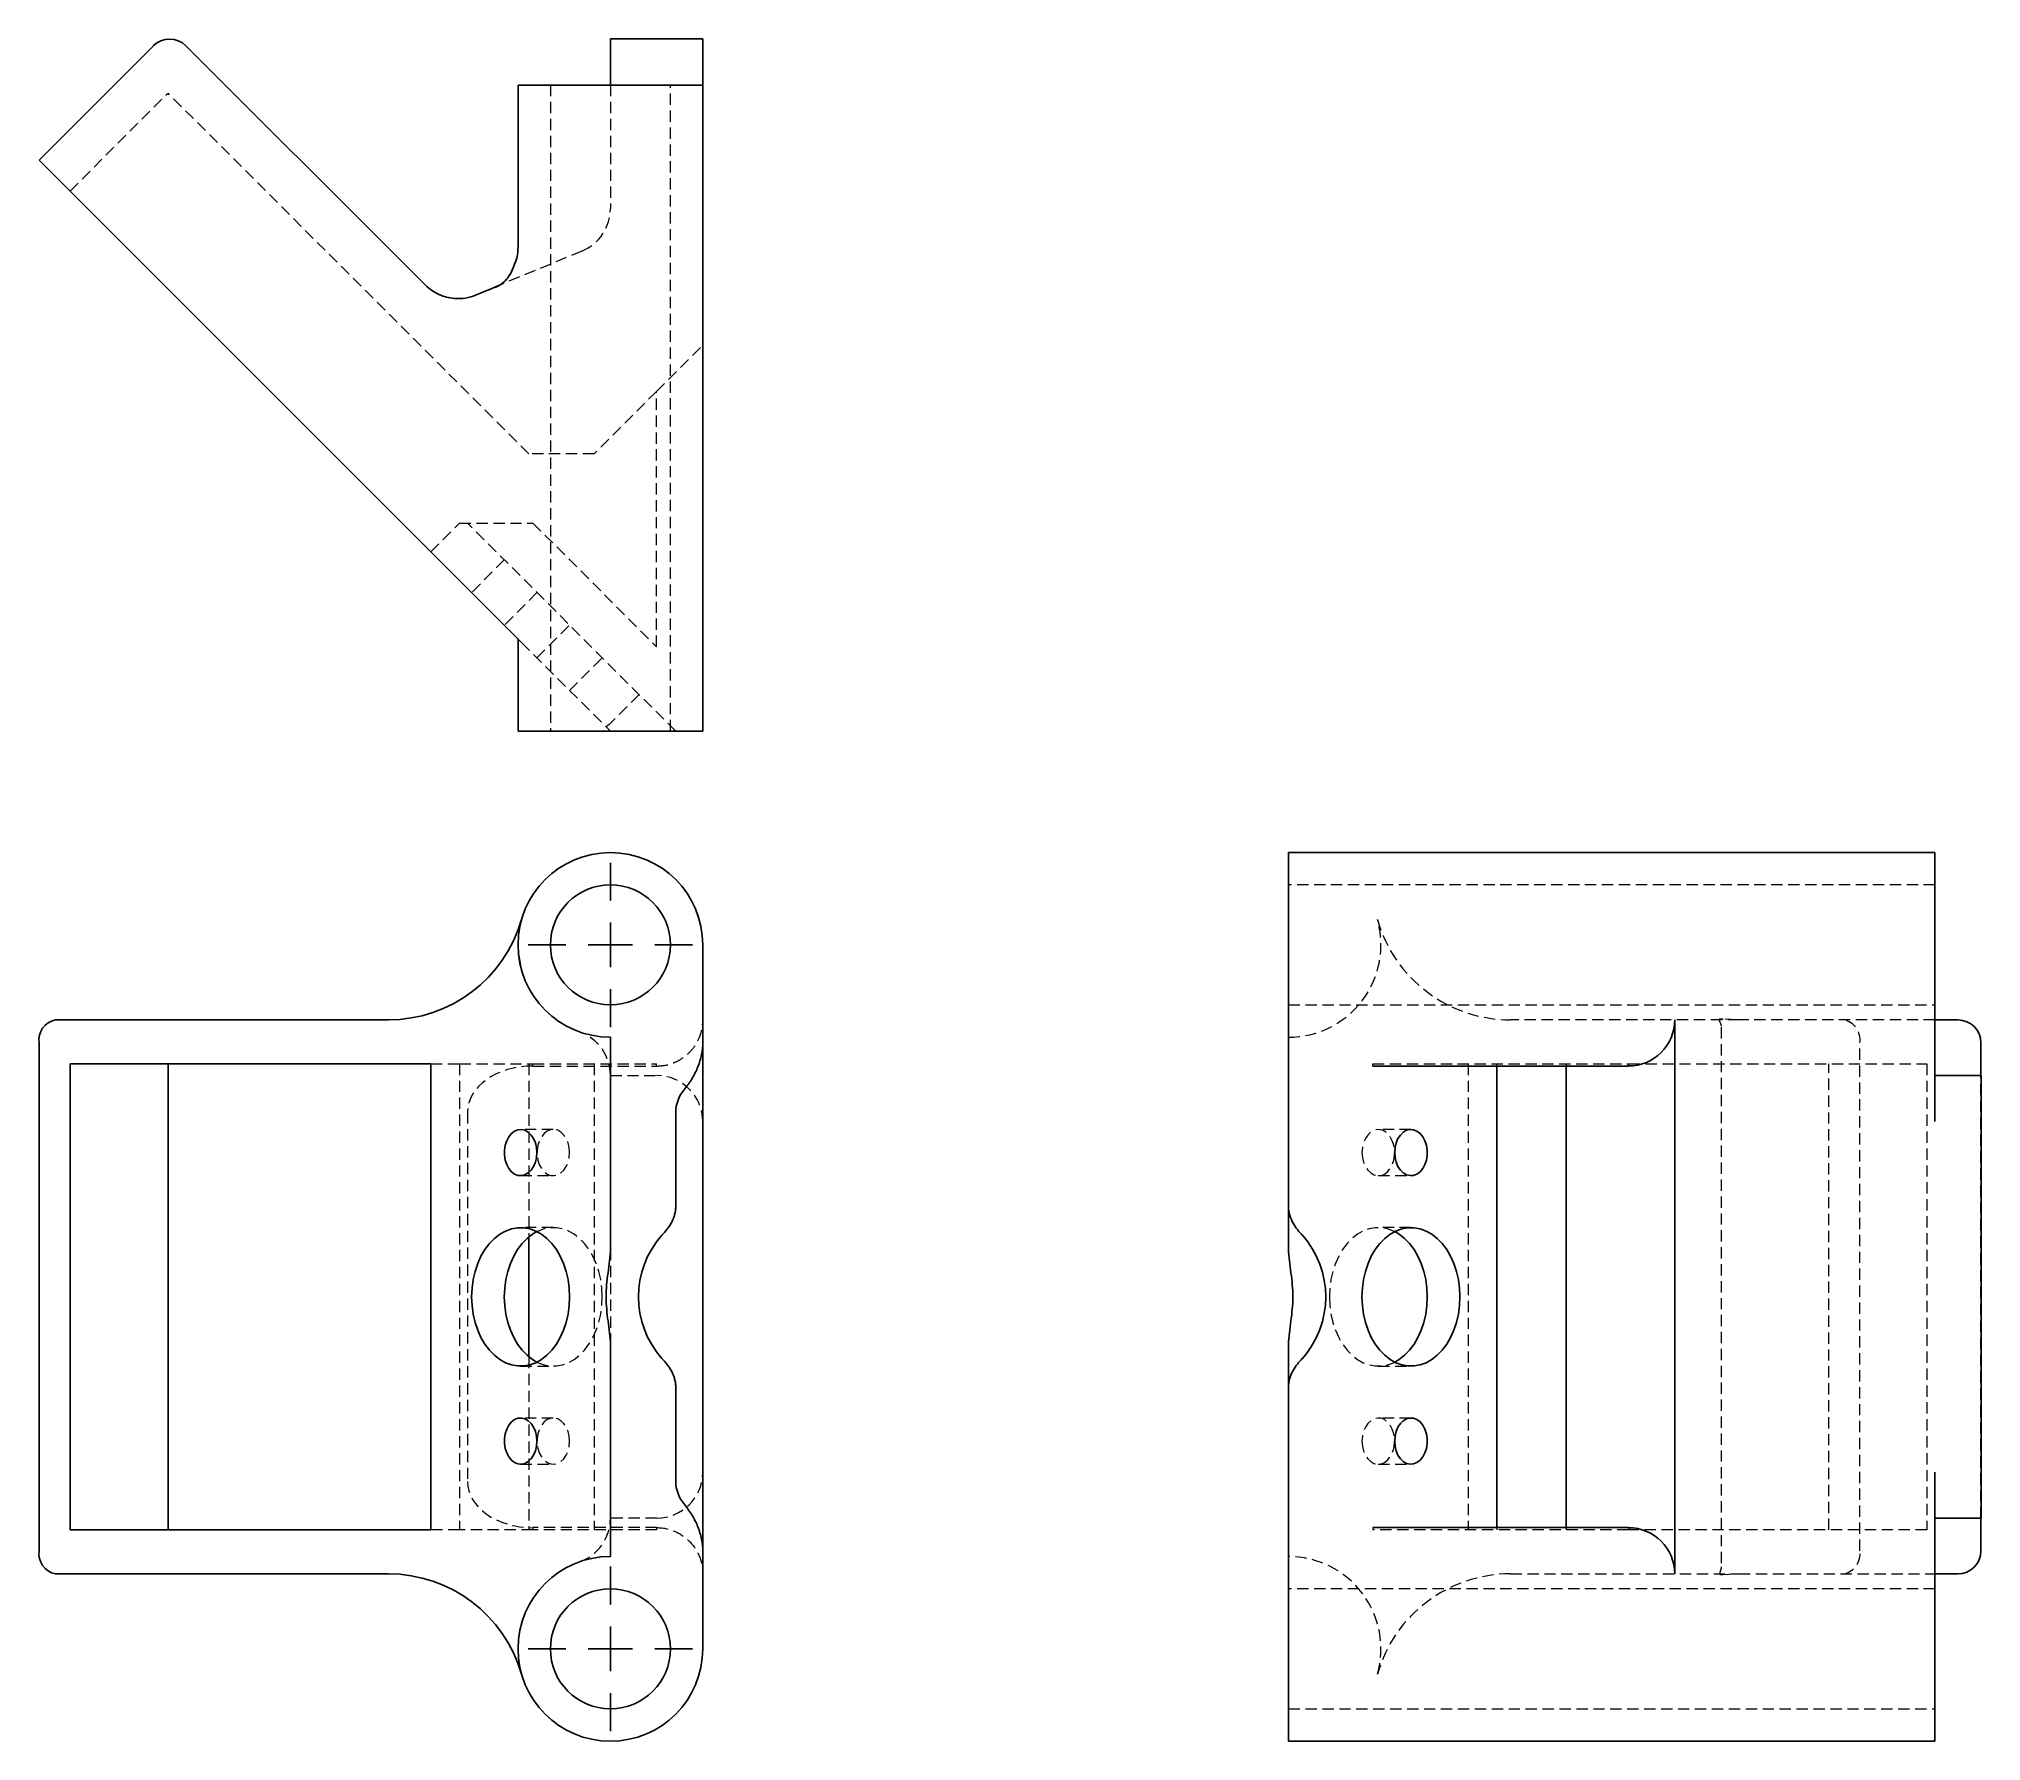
# Model space of a CAD drawing. Header units: millimetres. Extents: x 45 to 264, y 7 to 199.
import ezdxf

# ---------------------------------------------------------------- set-up
doc = ezdxf.new("R2010")
doc.units = ezdxf.units.MM
doc.linetypes.add('HIDDEN', pattern=[1.905, 1.27, -0.635])
doc.layers.add('10', color=7, linetype='Continuous')

# ---------------------------------------------------------------- blocks, each defined once
blk = doc.blocks.new('SW_CENTERMARKSYMBOL_0')
at = {"layer": '10', "color": 0}
for p, q in [((0, 5), (0, 9.25)), ((0, 0), (0, 2.5)), ((-5, 0), (-9.25, 0)), ((0, 0), (-2.5, 0)), ((0, 0), (0, -2.5)), ((0, 0), (2.5, 0)), ((5, 0), (9.25, 0)), ((0, -5), (0, -9.25))]:
    blk.add_line(p, q, dxfattribs=at)
blk = doc.blocks.new('SW_CENTERMARKSYMBOL_1')
at = {"layer": '10', "color": 0}
for p, q in [((0, 5), (0, 9.25)), ((0, 0), (0, 2.5)), ((-5, 0), (-9.25, 0)), ((0, 0), (-2.5, 0)), ((0, 0), (0, -2.5)), ((0, 0), (2.5, 0)), ((5, 0), (9.25, 0)), ((0, -5), (0, -9.25))]:
    blk.add_line(p, q, dxfattribs=at)

msp = doc.modelspace()

# ---------------------------------------------------------------- linework, layer by layer
at = {"color": 7, "linetype": 'Continuous', "lineweight": 25}
for p, q in [((57.94, 197.79), (45.08, 184.93)), ((86.23, 173.17), (61.61, 197.79)), ((109.36, 198.57), (109.36, 193.37)), ((109.36, 198.57), (114.56, 198.57)), ((119.75, 198.57), (114.56, 198.57)), ((119.75, 193.37), (119.75, 198.57)), ((98.97, 193.37), (98.97, 175.21)), ((119.75, 193.37), (98.97, 193.37)), ((119.75, 120.65), (119.75, 193.37)), ((45.08, 184.93), (46.92, 183.09)), ((46.92, 183.09), (84.39, 145.62)), ((88.54, 170.85), (86.23, 173.17)), ((96.68, 170.76), (95.68, 170.34)), ((95.64, 170.32), (94.2, 169.73)), ((95.67, 170.33), (95.66, 170.33)), ((84.39, 145.62), (99.37, 130.64)), ((98.97, 131.04), (98.97, 120.65)), ((98.97, 120.65), (119.75, 120.65)), ((258.37, 107), (185.65, 107)), ((185.65, 107), (185.65, 96.61)), ((258.37, 96.61), (258.37, 107)), ((119.75, 85.71), (119.75, 96.61)), ((185.65, 85.71), (185.65, 96.61)), ((258.37, 76.72), (258.37, 96.61)), ((46.92, 88.17), (84.39, 88.17)), ((229.1, 88.17), (229.1, 25.83)), ((260.95, 88.17), (258.37, 88.17)), ((45.08, 28.43), (45.08, 85.57)), ((109.36, 62.4), (109.36, 86.22)), ((119.75, 85.71), (119.75, 28.29)), ((263.55, 81.92), (263.55, 85.57)), ((48.57, 83.23), (89.16, 83.23)), ((48.57, 30.77), (48.57, 83.23)), ((59.59, 83.23), (59.59, 30.77)), ((89.16, 83.23), (89.16, 30.77)), ((195.15, 82.97), (223.9, 82.97)), ((209.08, 77.78), (209.08, 82.97)), ((216.87, 82.97), (216.87, 31.03)), ((263.57, 81.92), (258.37, 81.92)), ((263.57, 76.72), (263.57, 81.92)), ((185.65, 77.78), (185.65, 80.41)), ((116.71, 67.11), (116.71, 77.78)), ((185.65, 67.11), (185.65, 77.78)), ((209.08, 77.78), (209.08, 36.22)), ((263.57, 76.72), (263.57, 37.28)), ((100.18, 63.75), (100.18, 50.25)), ((109.36, 27.78), (109.36, 51.6)), ((116.71, 36.22), (116.71, 46.89)), ((185.65, 36.22), (185.65, 46.89)), ((258.37, 17.39), (258.37, 37.28)), ((263.57, 32.08), (263.57, 37.28)), ((185.65, 36.22), (185.65, 33.59)), ((209.08, 31.03), (209.08, 36.22)), ((89.16, 30.77), (48.57, 30.77)), ((223.9, 31.03), (195.15, 31.03)), ((258.37, 32.08), (263.57, 32.08)), ((263.55, 28.43), (263.55, 32.08)), ((119.75, 28.29), (119.75, 17.39)), ((185.65, 28.29), (185.65, 17.39)), ((84.39, 25.83), (46.92, 25.83)), ((258.37, 25.83), (260.95, 25.83)), ((185.65, 17.39), (185.65, 7)), ((258.37, 7), (258.37, 17.39)), ((185.65, 7), (258.37, 7))]:
    msp.add_line(p, q, dxfattribs=at)
at = {"color": 7, "linetype": 'HIDDEN', "lineweight": 18}
for p, q in [((48.57, 181.44), (59.59, 192.46)), ((100.18, 151.87), (59.59, 192.46)), ((102.61, 193.37), (102.61, 120.65)), ((109.36, 193.37), (109.36, 179.48)), ((116.12, 120.65), (116.12, 193.37)), ((106.16, 174.68), (96.68, 170.76)), ((98.66, 173.39), (98.41, 172.79)), ((98.48, 172.97), (98.66, 173.44)), ((96.44, 170.58), (96.68, 170.76)), ((95.68, 170.34), (95.64, 170.32)), ((114.56, 158.9), (119.75, 164.1)), ((114.56, 158.9), (107.53, 151.87)), ((114.56, 130.15), (114.56, 158.9)), ((107.53, 151.87), (100.18, 151.87)), ((89.16, 140.85), (92.39, 144.08)), ((92.39, 144.08), (100.63, 144.08)), ((116.71, 120.65), (93.28, 144.08)), ((100.63, 144.08), (114.56, 130.15)), ((97.42, 139.93), (93.75, 136.26)), ((101.1, 136.26), (97.42, 132.59)), ((101.1, 128.91), (104.77, 132.59)), ((99.37, 130.64), (109.36, 120.65)), ((104.77, 125.24), (108.44, 128.91)), ((112.58, 124.78), (109.21, 121.41)), ((109.22, 121.42), (108.88, 121.14)), ((115.84, 120.65), (116.67, 120.67)), ((115.85, 120.65), (116.68, 120.67)), ((258.37, 103.36), (185.65, 103.36)), ((99.02, 95.61), (99.37, 93.79)), ((185.65, 89.86), (258.37, 89.86)), ((236.33, 88.17), (210.62, 88.17)), ((236.04, 88.17), (234.54, 88.26)), ((258.37, 88.17), (236.33, 88.17)), ((234.33, 87.35), (234.33, 26.65)), ((249.93, 28.43), (249.93, 85.57)), ((89.16, 83.23), (92.39, 83.23)), ((92.39, 83.23), (92.39, 30.77)), ((92.39, 83.23), (100.63, 83.23)), ((100.18, 83.23), (100.18, 63.75)), ((100.63, 83.23), (114.56, 83.23)), ((100.63, 82.97), (100.63, 83.23)), ((107.53, 83.23), (107.53, 30.77)), ((114.56, 82.97), (114.56, 83.23)), ((195.15, 82.97), (195.15, 83.23)), ((195.15, 83.23), (223.9, 83.23)), ((205.85, 83.23), (205.85, 30.77)), ((209.08, 82.97), (209.08, 83.23)), ((216.87, 83.23), (216.87, 82.97)), ((223.9, 82.97), (223.9, 83.23)), ((223.9, 83.23), (257.46, 83.23)), ((246.44, 30.77), (246.44, 83.23)), ((257.46, 83.23), (257.46, 30.77)), ((100.63, 82.97), (114.56, 82.97)), ((109.36, 81.92), (114.56, 81.92)), ((263.55, 32.08), (263.55, 81.92)), ((93.28, 77.78), (93.28, 36.22)), ((102.93, 75.83), (99.26, 75.83)), ((199.42, 75.83), (195.75, 75.83)), ((99.26, 70.64), (102.93, 70.64)), ((195.75, 70.64), (199.42, 70.64)), ((102.93, 64.79), (99.26, 64.79)), ((199.42, 64.79), (195.75, 64.79)), ((109.36, 62.4), (109.36, 51.6)), ((99.26, 49.21), (102.93, 49.21)), ((100.18, 50.25), (100.18, 30.77)), ((195.75, 49.21), (199.42, 49.21)), ((102.93, 43.36), (99.26, 43.36)), ((199.42, 43.36), (195.75, 43.36)), ((99.26, 38.17), (102.93, 38.17)), ((195.75, 38.17), (199.42, 38.17)), ((92.39, 30.77), (89.16, 30.77)), ((100.63, 30.77), (92.39, 30.77)), ((114.56, 31.03), (100.63, 31.03)), ((100.63, 31.03), (100.63, 30.77)), ((114.56, 30.77), (100.63, 30.77)), ((114.56, 32.08), (109.36, 32.08)), ((114.56, 31.03), (114.56, 30.77)), ((195.15, 31.03), (195.15, 30.77)), ((223.9, 30.77), (195.15, 30.77)), ((209.08, 31.03), (209.08, 30.77)), ((216.87, 31.03), (216.87, 30.77)), ((223.9, 31.03), (223.9, 30.77)), ((257.46, 30.77), (223.9, 30.77)), ((258.37, 24.14), (185.65, 24.14)), ((210.62, 25.83), (236.33, 25.83)), ((234.54, 25.74), (236.04, 25.83)), ((236.33, 25.83), (258.37, 25.83)), ((185.65, 10.64), (258.37, 10.64))]:
    msp.add_line(p, q, dxfattribs=at)
at = {"color": 7, "linetype": 'Continuous', "lineweight": 25, "flags": 128}
for points in [[(101.1, 73.23), (101.05, 72.68), (100.93, 72.14), (100.72, 71.66), (100.45, 71.25), (100.12, 70.94), (99.75, 70.73), (99.36, 70.64), (98.96, 70.67), (98.58, 70.82), (98.23, 71.08), (97.93, 71.45), (97.69, 71.89), (97.52, 72.4), (97.44, 72.95), (97.44, 73.51), (97.52, 74.06), (97.69, 74.57), (97.93, 75.02), (98.23, 75.38), (98.58, 75.65), (98.96, 75.8), (99.36, 75.83), (99.75, 75.74), (100.12, 75.53), (100.45, 75.21), (100.72, 74.81), (100.93, 74.32), (101.05, 73.79), (101.1, 73.23)], [(197.59, 73.23), (197.63, 73.79), (197.76, 74.32), (197.96, 74.81), (198.23, 75.21), (198.56, 75.53), (198.93, 75.74), (199.32, 75.83), (199.72, 75.8), (200.1, 75.65), (200.45, 75.38), (200.76, 75.02), (201, 74.57), (201.16, 74.06), (201.25, 73.51), (201.25, 72.95), (201.16, 72.4), (201, 71.89), (200.76, 71.45), (200.45, 71.08), (200.1, 70.82), (199.72, 70.67), (199.32, 70.64), (198.93, 70.73), (198.56, 70.94), (198.23, 71.25), (197.96, 71.66), (197.76, 72.14), (197.63, 72.68), (197.59, 73.23)], [(104.77, 57), (104.73, 56.02), (104.6, 55.06), (104.38, 54.13), (104.09, 53.25), (103.72, 52.42), (103.28, 51.67), (102.77, 51), (102.21, 50.42), (101.61, 49.95), (100.96, 49.59), (100.29, 49.35), (99.61, 49.22), (98.92, 49.22), (98.23, 49.35), (97.56, 49.59), (96.92, 49.95), (96.31, 50.42), (95.75, 51), (95.24, 51.67), (94.8, 52.42), (94.43, 53.25), (94.14, 54.13), (93.92, 55.06), (93.79, 56.02), (93.75, 57), (93.79, 57.98), (93.92, 58.94), (94.14, 59.87), (94.43, 60.75), (94.8, 61.58), (95.24, 62.33), (95.75, 63), (96.31, 63.58), (96.92, 64.05), (97.56, 64.41), (98.23, 64.65), (98.92, 64.78), (99.61, 64.78), (100.29, 64.65), (100.96, 64.41), (101.61, 64.05), (102.21, 63.58), (102.77, 63), (103.28, 62.33), (103.72, 61.58), (104.09, 60.75), (104.38, 59.87), (104.6, 58.94), (104.73, 57.98), (104.77, 57)], [(101.1, 64.35), (100.59, 64.05), (99.98, 63.58), (99.42, 63), (98.92, 62.33), (98.48, 61.58), (98.11, 60.75), (97.81, 59.87), (97.6, 58.94), (97.47, 57.98), (97.42, 57), (97.47, 56.02), (97.6, 55.06), (97.81, 54.13), (98.11, 53.25), (98.48, 52.42), (98.92, 51.67), (99.42, 51), (99.98, 50.42), (100.59, 49.95), (101.1, 49.65)], [(193.91, 57), (193.96, 57.98), (194.09, 58.94), (194.3, 59.87), (194.59, 60.75), (194.96, 61.58), (195.41, 62.33), (195.91, 63), (196.47, 63.58), (197.08, 64.05), (197.72, 64.41), (198.39, 64.65), (199.08, 64.78), (199.77, 64.78), (200.45, 64.65), (201.12, 64.41), (201.77, 64.05), (202.37, 63.58), (202.93, 63), (203.44, 62.33), (203.88, 61.58), (204.25, 60.75), (204.55, 59.87), (204.76, 58.94), (204.89, 57.98), (204.93, 57), (204.89, 56.02), (204.76, 55.06), (204.55, 54.13), (204.25, 53.25), (203.88, 52.42), (203.44, 51.67), (202.93, 51), (202.37, 50.42), (201.77, 49.95), (201.12, 49.59), (200.45, 49.35), (199.77, 49.22), (199.08, 49.22), (198.39, 49.35), (197.72, 49.59), (197.08, 49.95), (196.47, 50.42), (195.91, 51), (195.41, 51.67), (194.96, 52.42), (194.59, 53.25), (194.3, 54.13), (194.09, 55.06), (193.96, 56.02), (193.91, 57)], [(197.59, 49.65), (198.09, 49.95), (198.7, 50.42), (199.26, 51), (199.77, 51.67), (200.21, 52.42), (200.58, 53.25), (200.87, 54.13), (201.09, 55.06), (201.22, 56.02), (201.26, 57), (201.22, 57.98), (201.09, 58.94), (200.87, 59.87), (200.58, 60.75), (200.21, 61.58), (199.77, 62.33), (199.26, 63), (198.7, 63.58), (198.09, 64.05), (197.59, 64.35)], [(101.1, 40.77), (101.05, 40.21), (100.93, 39.68), (100.72, 39.19), (100.45, 38.79), (100.12, 38.47), (99.75, 38.26), (99.36, 38.17), (98.96, 38.2), (98.58, 38.35), (98.23, 38.62), (97.93, 38.98), (97.69, 39.43), (97.52, 39.94), (97.44, 40.49), (97.44, 41.05), (97.52, 41.6), (97.69, 42.11), (97.93, 42.55), (98.23, 42.92), (98.58, 43.18), (98.96, 43.33), (99.36, 43.36), (99.75, 43.27), (100.12, 43.06), (100.45, 42.75), (100.72, 42.34), (100.93, 41.86), (101.05, 41.32), (101.1, 40.77)], [(197.59, 40.77), (197.63, 41.32), (197.76, 41.86), (197.96, 42.34), (198.23, 42.75), (198.56, 43.06), (198.93, 43.27), (199.32, 43.36), (199.72, 43.33), (200.1, 43.18), (200.45, 42.92), (200.76, 42.55), (201, 42.11), (201.16, 41.6), (201.25, 41.05), (201.25, 40.49), (201.16, 39.94), (201, 39.43), (200.76, 38.98), (200.45, 38.62), (200.1, 38.35), (199.72, 38.2), (199.32, 38.17), (198.93, 38.26), (198.56, 38.47), (198.23, 38.79), (197.96, 39.19), (197.76, 39.68), (197.63, 40.21), (197.59, 40.77)]]:
    msp.add_lwpolyline(points, dxfattribs=at)
at = {"color": 7, "linetype": 'HIDDEN', "lineweight": 18, "flags": 128}
for points in [[(104.77, 73.23), (104.73, 73.79), (104.6, 74.32), (104.4, 74.81), (104.12, 75.21), (103.79, 75.53), (103.43, 75.74), (103.03, 75.83), (102.64, 75.8), (102.25, 75.65), (101.9, 75.38), (101.6, 75.02), (101.36, 74.57), (101.19, 74.06), (101.11, 73.51), (101.11, 72.95), (101.19, 72.4), (101.36, 71.89), (101.6, 71.45), (101.9, 71.08), (102.25, 70.82), (102.64, 70.67), (103.03, 70.64), (103.43, 70.73), (103.79, 70.94), (104.12, 71.25), (104.4, 71.66), (104.6, 72.14), (104.73, 72.68), (104.77, 73.23)], [(193.91, 73.23), (193.96, 72.68), (194.08, 72.14), (194.29, 71.66), (194.56, 71.25), (194.89, 70.94), (195.26, 70.73), (195.65, 70.64), (196.05, 70.67), (196.43, 70.82), (196.78, 71.08), (197.08, 71.45), (197.32, 71.89), (197.49, 72.4), (197.57, 72.95), (197.57, 73.51), (197.49, 74.06), (197.32, 74.57), (197.08, 75.02), (196.78, 75.38), (196.43, 75.65), (196.05, 75.8), (195.65, 75.83), (195.26, 75.74), (194.89, 75.53), (194.56, 75.21), (194.29, 74.81), (194.08, 74.32), (193.96, 73.79), (193.91, 73.23)], [(108.44, 57), (108.4, 57.98), (108.27, 58.94), (108.06, 59.87), (107.76, 60.75), (107.39, 61.58), (106.95, 62.33), (106.45, 63), (105.89, 63.58), (105.28, 64.05), (104.64, 64.41), (103.97, 64.65), (103.28, 64.78), (102.59, 64.78), (101.9, 64.65), (101.23, 64.41), (101.1, 64.35)], [(197.59, 64.35), (197.45, 64.41), (196.78, 64.65), (196.09, 64.78), (195.4, 64.78), (194.72, 64.65), (194.05, 64.41), (193.4, 64.05), (192.8, 63.58), (192.24, 63), (191.73, 62.33), (191.29, 61.58), (190.92, 60.75), (190.63, 59.87), (190.41, 58.94), (190.28, 57.98), (190.24, 57)], [(101.1, 49.65), (101.23, 49.59), (101.9, 49.35), (102.59, 49.22), (103.28, 49.22), (103.97, 49.35), (104.64, 49.59), (105.28, 49.95), (105.89, 50.42), (106.45, 51), (106.95, 51.67), (107.39, 52.42), (107.76, 53.25), (108.06, 54.13), (108.27, 55.06), (108.4, 56.02), (108.44, 57)], [(190.24, 57), (190.28, 56.02), (190.41, 55.06), (190.63, 54.13), (190.92, 53.25), (191.29, 52.42), (191.73, 51.67), (192.24, 51), (192.8, 50.42), (193.4, 49.95), (194.05, 49.59), (194.72, 49.35), (195.4, 49.22), (196.09, 49.22), (196.78, 49.35), (197.45, 49.59), (197.59, 49.65)], [(104.77, 40.77), (104.73, 41.32), (104.6, 41.86), (104.4, 42.34), (104.12, 42.75), (103.79, 43.06), (103.43, 43.27), (103.03, 43.36), (102.64, 43.33), (102.25, 43.18), (101.9, 42.92), (101.6, 42.55), (101.36, 42.11), (101.19, 41.6), (101.11, 41.05), (101.11, 40.49), (101.19, 39.94), (101.36, 39.43), (101.6, 38.98), (101.9, 38.62), (102.25, 38.35), (102.64, 38.2), (103.03, 38.17), (103.43, 38.26), (103.79, 38.47), (104.12, 38.79), (104.4, 39.19), (104.6, 39.68), (104.73, 40.21), (104.77, 40.77)], [(193.91, 40.77), (193.96, 40.21), (194.08, 39.68), (194.29, 39.19), (194.56, 38.79), (194.89, 38.47), (195.26, 38.26), (195.65, 38.17), (196.05, 38.2), (196.43, 38.35), (196.78, 38.62), (197.08, 38.98), (197.32, 39.43), (197.49, 39.94), (197.57, 40.49), (197.57, 41.05), (197.49, 41.6), (197.32, 42.11), (197.08, 42.55), (196.78, 42.92), (196.43, 43.18), (196.05, 43.33), (195.65, 43.36), (195.26, 43.27), (194.89, 43.06), (194.56, 42.75), (194.29, 42.34), (194.08, 41.86), (193.96, 41.32), (193.91, 40.77)]]:
    msp.add_lwpolyline(points, dxfattribs=at)
at = {"color": 7, "linetype": 'Continuous', "lineweight": 25}
for centre in [(109.36, 96.61), (109.36, 17.39)]:
    msp.add_circle(centre, 6.75, dxfattribs=at)
for centre, radius, start, end in [((59.77, 195.95), 2.6, 45, 135), ((109.36, 96.61), 10.39, 0, 270), ((84.39, 103.75), 15.58, 270, 344.038), ((47.38, 85.9), 2.32, 101.4218, 188.0495), ((223.9, 88.17), 5.19, 270, 0), ((260.95, 85.57), 2.6, 0, 90), ((123, 57), 10.48, 138.4644, 221.5356), ((179.36, 57), 10.48, 318.4644, 41.5356), ((223.9, 25.83), 5.19, 0, 90), ((47.38, 28.1), 2.32, 171.9505, 258.5782), ((260.95, 28.43), 2.6, 270, 0), ((109.36, 17.39), 10.39, 90, 0), ((84.39, 10.25), 15.58, 15.962, 90)]:
    msp.add_arc(centre, radius, start, end, dxfattribs=at)
at = {"color": 7, "linetype": 'HIDDEN', "lineweight": 18}
for centre, radius, start, end in [((104.17, 179.48), 5.19, 292.5, 0), ((185.65, 96.61), 10.39, 270, 15.962), ((210.62, 103.75), 15.58, 195.962, 270), ((247.63, 85.9), 2.32, 351.9505, 78.5782), ((104.17, 81.92), 5.19, 0, 70.5288), ((114.56, 76.72), 5.19, 0, 90), ((114.56, 37.28), 5.19, 270, 0), ((104.17, 32.08), 5.19, 289.4712, 0), ((247.63, 28.1), 2.32, 281.4218, 8.0495), ((185.65, 17.39), 10.39, 344.038, 90), ((210.62, 10.25), 15.58, 90, 164.038)]:
    msp.add_arc(centre, radius, start, end, dxfattribs=at)
for centre, start_param, end_param in [((100.63, 77.78), 4.712389, 6.283185), ((100.63, 36.22), 0, 1.570796)]:
    msp.add_ellipse(centre, major_axis=(-7.35, 0), ratio=0.707107, start_param=start_param, end_param=end_param, dxfattribs=at)
at = {"color": 7, "linetype": 'Continuous', "lineweight": 25}
for centre, start_param, end_param in [((124.06, 77.78), 5.751451, 6.283185), ((124.06, 36.22), 0, 0.531735)]:
    msp.add_ellipse(centre, major_axis=(-7.35, 0), ratio=0.707107, start_param=start_param, end_param=end_param, dxfattribs=at)
for points, knots in [([(98.97, 175.18), (98.96, 174.88), (98.92, 174.3), (98.8, 173.73), (98.68, 173.46), (98.68, 173.46)], [0, 0, 0, 0, 0.502582, 0.998261, 1, 1, 1, 1]), ([(98.41, 172.79), (98.37, 172.68), (98.21, 172.3), (97.84, 171.69), (97.25, 171.03), (96.7, 170.75), (96.43, 170.61)], [0, 0, 0, 0, 0.111294, 0.425962, 0.722148, 1, 1, 1, 1]), ([(98.67, 173.47), (98.55, 173.14), (98.36, 172.59), (98, 171.93), (97.64, 171.44), (97.22, 171.03), (96.86, 170.85), (96.68, 170.76)], [0, 0, 0, 0, 0.29118, 0.481164, 0.662272, 0.834745, 1, 1, 1, 1]), ([(94.2, 169.73), (93.48, 169.43), (92.1, 169.18), (90.03, 169.69), (88.99, 170.41), (88.54, 170.85)], [0, 0, 0, 0, 0.163601, 0.2726684, 0.3817357, 0.3817357, 0.3817357, 0.3817357]), ([(119.75, 85.71), (119.75, 85.22), (119.7, 84.74), (119.56, 84.04), (119.5, 83.8), (119.37, 83.34), (119.29, 83.11), (119.03, 82.44), (118.81, 82.01), (118.32, 81.18), (118.03, 80.79), (117.72, 80.41)], [0, 0, 0, 0, 0.25, 0.25, 0.375, 0.375, 0.5, 0.5, 0.75, 0.75, 1, 1, 1, 1]), ([(185.65, 85.71), (185.65, 85.22), (185.65, 84.74), (185.65, 84.04), (185.65, 83.8), (185.65, 83.34), (185.65, 83.11), (185.65, 82.44), (185.65, 82.01), (185.65, 81.18), (185.65, 80.79), (185.65, 80.41)], [0, 0, 0, 0, 0.25, 0.25, 0.375, 0.375, 0.5, 0.5, 0.75, 0.75, 1, 1, 1, 1]), ([(115.15, 63.95), (115.35, 64.14), (115.53, 64.34), (115.88, 64.79), (116.05, 65.03), (116.34, 65.55), (116.46, 65.83), (116.6, 66.29), (116.64, 66.45), (116.69, 66.77), (116.71, 66.94), (116.71, 67.11)], [0, 0, 0, 0, 0.25, 0.25, 0.5, 0.5, 0.75, 0.75, 0.875, 0.875, 1, 1, 1, 1]), ([(187.2, 63.95), (187.01, 64.14), (186.82, 64.34), (186.47, 64.79), (186.31, 65.03), (186.02, 65.55), (185.9, 65.83), (185.75, 66.29), (185.72, 66.45), (185.66, 66.77), (185.65, 66.94), (185.65, 67.11)], [0, 0, 0, 0, 0.25, 0.25, 0.5, 0.5, 0.75, 0.75, 0.875, 0.875, 1, 1, 1, 1]), ([(185.65, 67.11), (185.65, 67.07), (185.65, 66.99), (185.65, 66.86), (185.65, 66.73), (185.65, 66.58), (185.65, 66.43), (185.65, 66.11), (185.65, 65.7), (185.65, 65.15), (185.65, 64.61), (185.65, 64.02), (185.65, 63.47), (185.65, 63.07), (185.65, 62.72), (185.65, 62.5), (185.65, 62.4)], [0, 0, 0, 0, 0.044167, 0.088585, 0.133231, 0.178084, 0.223119, 0.268312, 0.441666, 0.525254, 0.628241, 0.769278, 0.84081, 0.90286, 0.955814, 1, 1, 1, 1]), ([(109.36, 62.4), (109.36, 61.94), (109.32, 61.49), (109.21, 60.59), (109.15, 60.14), (109.03, 59.25), (108.97, 58.8), (108.9, 57.89), (108.88, 57.43), (108.88, 56.52), (108.9, 56.07), (108.98, 55.17), (109.03, 54.73), (109.15, 53.84), (109.21, 53.39), (109.32, 52.5), (109.36, 52.05), (109.36, 51.6)], [0, 0, 0, 0, 0.125, 0.125, 0.25, 0.25, 0.375, 0.375, 0.5, 0.5, 0.625, 0.625, 0.75, 0.75, 0.875, 0.875, 1, 1, 1, 1]), ([(185.65, 62.4), (185.65, 61.94), (185.69, 61.49), (185.8, 60.59), (185.86, 60.14), (185.98, 59.25), (186.04, 58.8), (186.11, 57.89), (186.13, 57.43), (186.13, 56.52), (186.11, 56.07), (186.03, 55.17), (185.98, 54.73), (185.86, 53.84), (185.8, 53.39), (185.69, 52.5), (185.65, 52.05), (185.65, 51.6)], [0, 0, 0, 0, 0.125, 0.125, 0.25, 0.25, 0.375, 0.375, 0.5, 0.5, 0.625, 0.625, 0.75, 0.75, 0.875, 0.875, 1, 1, 1, 1]), ([(116.71, 46.89), (116.71, 47.06), (116.69, 47.22), (116.64, 47.55), (116.6, 47.71), (116.46, 48.17), (116.34, 48.45), (116.05, 48.97), (115.88, 49.22), (115.53, 49.66), (115.35, 49.86), (115.16, 50.06)], [0, 0, 0, 0, 0.125, 0.125, 0.25, 0.25, 0.5, 0.5, 0.75, 0.75, 1, 1, 1, 1]), ([(185.65, 46.89), (185.65, 47.06), (185.66, 47.22), (185.72, 47.55), (185.75, 47.71), (185.89, 48.17), (186.02, 48.45), (186.31, 48.97), (186.47, 49.22), (186.82, 49.66), (187.01, 49.86), (187.2, 50.06)], [0, 0, 0, 0, 0.125, 0.125, 0.25, 0.25, 0.5, 0.5, 0.75, 0.75, 1, 1, 1, 1]), ([(117.72, 33.59), (118.03, 33.21), (118.31, 32.82), (118.81, 31.99), (119.03, 31.56), (119.38, 30.67), (119.51, 30.21), (119.7, 29.26), (119.75, 28.78), (119.75, 28.29)], [0, 0, 0, 0, 0.25, 0.25, 0.5, 0.5, 0.75, 0.75, 1, 1, 1, 1]), ([(185.65, 33.59), (185.65, 33.21), (185.65, 32.82), (185.65, 31.99), (185.65, 31.56), (185.65, 30.67), (185.65, 30.21), (185.65, 29.26), (185.65, 28.78), (185.65, 28.29)], [0, 0, 0, 0, 0.25, 0.25, 0.5, 0.5, 0.75, 0.75, 1, 1, 1, 1])]:
    msp.add_open_spline(points, degree=3, knots=knots, dxfattribs=at)
at = {"color": 7, "linetype": 'HIDDEN', "lineweight": 18}
for points, knots in [([(114.56, 82.97), (114.9, 82.99), (115.58, 83.03), (116.56, 83.34), (117.46, 83.82), (118.25, 84.47), (118.91, 85.26), (119.38, 86.17), (119.66, 86.99), (119.69, 87.51), (119.7, 87.68)], [0, 0, 0, 0, 0.132981, 0.265962, 0.398943, 0.531924, 0.664905, 0.797886, 0.930867, 1, 1, 1, 1]), ([(234.54, 88.26), (234.43, 88.26), (234.23, 88.27), (234.06, 88.24), (234.08, 88.11), (234.27, 87.76), (234.31, 87.52), (234.33, 87.4)], [0, 0, 0, 0, 0.142642, 0.276053, 0.524182, 0.762136, 1, 1, 1, 1]), ([(114.56, 31.03), (115.24, 31.03), (115.92, 30.89), (117.17, 30.37), (117.75, 29.99), (118.71, 29.02), (119.1, 28.45), (119.62, 27.19), (119.75, 26.51), (119.75, 25.83)], [0, 0, 0, 0, 0.25, 0.25, 0.5, 0.5, 0.75, 0.75, 1, 1, 1, 1]), ([(234.33, 26.6), (234.32, 26.52), (234.29, 26.33), (234.2, 26.09), (234.15, 25.92), (234.15, 25.81), (234.25, 25.75), (234.44, 25.75), (234.54, 25.74)], [0, 0, 0, 0, 0.1913763, 0.4136223, 0.5384916, 0.6754446, 0.827813, 1, 1, 1, 1])]:
    msp.add_open_spline(points, degree=3, knots=knots, dxfattribs=at)
at = {"color": 7, "linetype": 'Continuous', "lineweight": 25}
msp.add_open_spline([(185.65, 46.89), (185.65, 47.85), (185.65, 49.53), (185.65, 51.6)], degree=3, dxfattribs=at)

# ---------------------------------------------------------------- block references
at = {"layer": '10'}
for name, p in [('SW_CENTERMARKSYMBOL_1', (109.36, 96.61)), ('SW_CENTERMARKSYMBOL_0', (109.36, 17.39))]:
    msp.add_blockref(name, p, dxfattribs=at)

doc.saveas('drawing.dxf')
